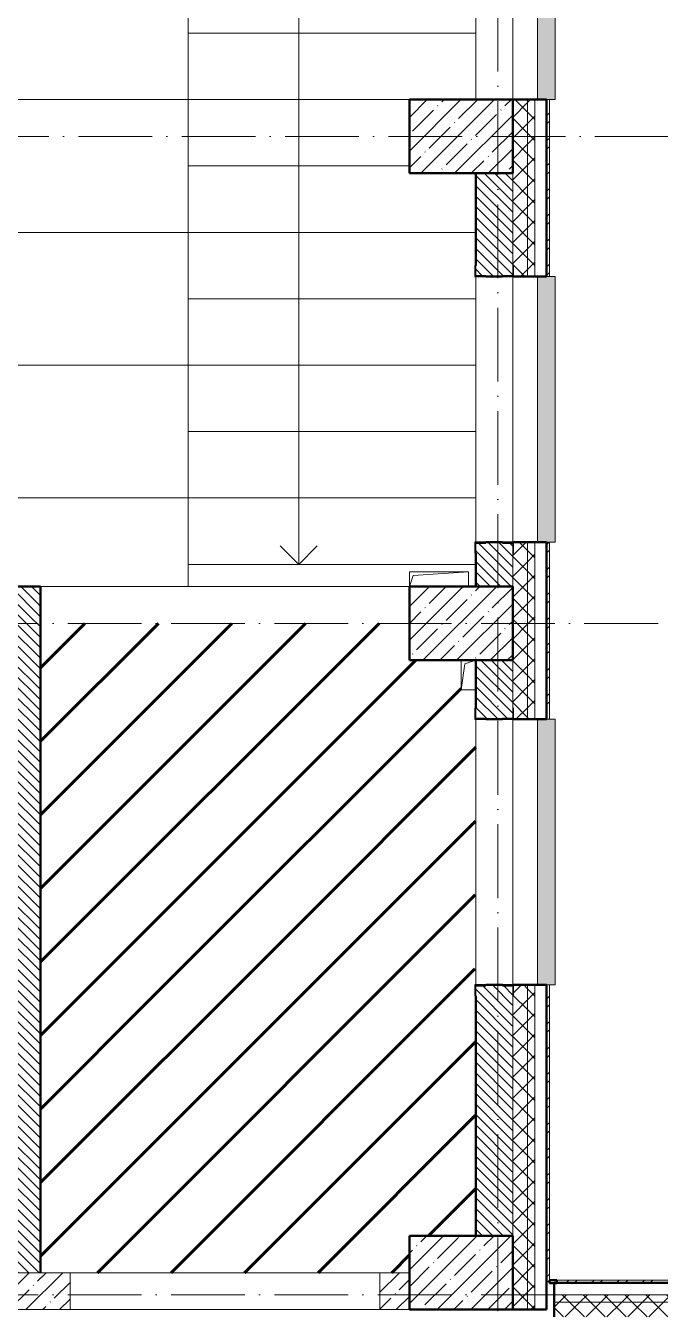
# Model space of a CAD drawing. Header units: millimetres. Extents: x -606178 to 312196, y -19338 to 632709.
# Drawn here: x -244651 to -240351, y 461300 to 470025 of the extents above; entities that cross this region are included whole.
import ezdxf

# ---------------------------------------------------------------- set-up
doc = ezdxf.new("R2010")
doc.units = ezdxf.units.MM
doc.linetypes.add('50_200_ШТРИХ_1Т_ш5_п1_п1_', pattern=[700, 500, -100, 0, -100])
for name, color, linetype, lineweight in [('6.4.1) Окр пт с инж. ПТ2.16', 3, 'Continuous', 60), ('A-FLOR-____-OTLN', 7, 'Continuous', 9), ('A-GENM-____-MCUT', 7, 'Continuous', 25), ('A-GENM-____-OTLN', 7, 'Continuous', 9), ('A-GENM-____-OTLN-1', 7, 'Continuous', 25), ('A-GLAZ-____-OTLN', 7, 'Continuous', 9), ('A-WALL-____-MCUT-1', 7, 'Continuous', 9), ('A-WALL-____-MCUT-2', 7, 'Continuous', 50), ('A-WALL-____-MCUT-3', 7, 'Continuous', 9), ('A-WALL-____-OTLN', 7, 'Continuous', 9), ('A-WALL-____-PATT-1', 7, 'Continuous', 9), ('A-WALL-FNSH-MCUT-1', 7, 'Continuous', 9), ('S-COLS-____-MCUT', 7, 'Continuous', 50), ('S-COLS-____-OTLN', 7, 'Continuous', 9), ('S-GRID-____-OTLN-1', 7, '50_200_ШТРИХ_1Т_ш5_п1_п1_', 9), ('S-STRS-____-OTLN-1', 7, 'Continuous', 9)]:
    doc.layers.add(name, color=color, linetype=linetype, lineweight=lineweight)
doc.layers.add('A-GLAZ-____-OTLN-1', color=7, linetype='Continuous', lineweight=9, true_color=0xc0c0c0)
pattern_1 = [(135, (-264901.3, 451794.26), (-35.35534, -35.35534), [])]
pattern_2 = [(45, (-264901.3, 451794.26), (-70.71068, 70.71068), []), (135, (-264901.3, 451794.26), (-70.71068, -70.71068), [])]
pattern_3 = [(45, (-264901.3, 451794.26), (-85.53659, 85.53659), []), (45, (-264844.28, 451794.26), (-85.53659, 85.53659), [])]

# ---------------------------------------------------------------- blocks, each defined once
blk = doc.blocks.new('BSC_Колонна _Прямоугольная - 500х700-V104-АР1_План отверстий 2 этажа в осях 1-64_А-ГГ')
at = {"layer": 'S-COLS-____-OTLN'}
h = blk.add_hatch(dxfattribs=at)
h.set_pattern_fill('FP_133', color=256, style=0, pattern_type=2)
h.set_pattern_definition([(315, (-9781.04, 23200), (114.0493, 114.0493), []), (315, (-9781.04, 23085.95), (114.0493, 114.0493), [201.613, -40.323, 3.353, -36.97])])
h.paths.add_polyline_path([(-250, 350), (-250, -350), (250, -350), (250, 350)], flags=0)
at = {"layer": 'S-COLS-____-MCUT'}
for p, q in [((250, 350), (-250, 350)), ((-250, 350), (-250, -350)), ((250, -350), (250, 350)), ((-250, -350), (250, -350))]:
    blk.add_line(p, q, dxfattribs=at)
blk = doc.blocks.new('BSC_Колонна _Прямоугольная - 500х700-V106-АР1_План отверстий 2 этажа в осях 1-64_А-ГГ')
at = {"layer": 'S-COLS-____-OTLN'}
h = blk.add_hatch(dxfattribs=at)
h.set_pattern_fill('FP_135', color=256, style=0, pattern_type=2)
h.set_pattern_definition([(315, (-17481.04, 23200), (114.04925, 114.04925), []), (315, (-17481.04, 23085.95), (114.04925, 114.04925), [201.613, -40.323, 3.353, -36.97])])
h.paths.add_polyline_path([(-250, 350), (-250, -350), (250, -350), (250, 350)], flags=0)
at = {"layer": 'S-COLS-____-MCUT'}
for p, q in [((250, 350), (-250, 350)), ((-250, 350), (-250, -350)), ((250, -350), (250, 350)), ((-250, -350), (250, -350))]:
    blk.add_line(p, q, dxfattribs=at)
blk = doc.blocks.new('BSC_Колонна _Прямоугольная - 500х700-V111-АР1_План отверстий 2 этажа в осях 1-64_А-ГГ')
at = {"layer": 'S-COLS-____-OTLN'}
h = blk.add_hatch(dxfattribs=at)
h.set_pattern_fill('FP_140', color=256, style=0, pattern_type=2)
h.set_pattern_definition([(315, (-14181.04, 23200), (114.04925, 114.04925), []), (315, (-14181.04, 23085.95), (114.04925, 114.04925), [201.613, -40.323, 3.353, -36.97])])
h.paths.add_polyline_path([(-250, 350), (-250, -350), (250, -350), (250, 350)], flags=0)
at = {"layer": 'S-COLS-____-MCUT'}
for p, q in [((250, 350), (-250, 350)), ((-250, 350), (-250, -350)), ((250, -350), (250, 350)), ((-250, -350), (250, -350))]:
    blk.add_line(p, q, dxfattribs=at)
blk = doc.blocks.new('Фахверк_СКБ_Уголок - 250_2700-27497298-АР1_План отверстий 2 этажа в осях 1-64_А-ГГ')
at = {"layer": 'A-GENM-____-MCUT'}
for p, q in [((200, 181), (125, 181)), ((125, 181), (125, 106)), ((131, 106), (131, 175)), ((131, 175), (200, 175)), ((200, 175), (200, 181)), ((125, 106), (131, 106)), ((131, -6), (125, -6)), ((125, -6), (125, -81)), ((125, -81), (200, -81)), ((131, -75), (131, -6)), ((200, -75), (131, -75)), ((200, -81), (200, -75))]:
    blk.add_line(p, q, dxfattribs=at)
blk = doc.blocks.new('AR_Отверстие прямоугольное _в плите_ - AR_Отверстие прямоугольное _в плите_-30511515-АР1_План отверстий 2 этажа в осях 1-64_А-ГГ')
at = {"layer": 'A-GENM-____-OTLN'}
for p, q in [((-50, 100), (-50, -100)), ((-25, 75), (50, 100)), ((-50, -100), (-25, 75)), ((-50, -100), (50, -100))]:
    blk.add_line(p, q, dxfattribs=at)
blk = doc.blocks.new('AR_Отверстие прямоугольное _в плите_ - AR_Отверстие прямоугольное _в плите_-30511660-АР1_План отверстий 2 этажа в осях 1-64_А-ГГ')
at = {"layer": 'A-GENM-____-OTLN'}
for p, q in [((200, 50), (-200, 50)), ((-200, 50), (-200, -50)), ((-200, -50), (-175, 25)), ((-175, 25), (200, 50)), ((200, -50), (200, 50))]:
    blk.add_line(p, q, dxfattribs=at)
blk = doc.blocks.new('Отлив_СКБ - Отлив витража_120_НВФ-V194-АР1_План отверстий 2 этажа в осях 1-64_А-ГГ')
at = {"layer": 'A-GLAZ-____-OTLN-1'}
for points in [[(1800, -2), (1800, 0), (0, 0), (0, -2), (1544.5, -2)], [(1544.5, -120), (1800, -120), (1800, -2), (0, -2), (0, -120)]]:
    blk.add_hatch(color=256, dxfattribs=at).paths.add_polyline_path(points, flags=0)
at = {"layer": 'A-GLAZ-____-OTLN'}
for p, q in [((0, 0), (1800, 0)), ((1800, -2), (0, -2)), ((0, -120), (0, -83)), ((1800, -83), (1800, -120)), ((0, -120), (1800, -120))]:
    blk.add_line(p, q, dxfattribs=at)
blk = doc.blocks.new('Стены 9 - Стены 4-31627981-АР1_План отверстий 2 этажа в осях 1-64_А-ГГ')
at = {"layer": 'A-WALL-____-MCUT-2'}
for p, q in [((23850, 9731), (23800, 9731)), ((23800, 9731), (23800, 9711)), ((23800, 9711), (23850, 9711)), ((23850, 9711), (23850, 9731))]:
    blk.add_line(p, q, dxfattribs=at)

msp = doc.modelspace()

# ---------------------------------------------------------------- hatches: boundary and pattern name
at = {"layer": '6.4.1) Окр пт с инж. ПТ2.16'}
h = msp.add_hatch(dxfattribs=at)
h.set_pattern_fill('ANSI31', color=256, scale=111)
h.paths.add_polyline_path([(-241601.3011, 465325.3011), (-241607.3011, 465325.3011), (-241607.3011, 465400.3011), (-241604.9934, 465525.3011), (-241701.3011, 465525.3011), (-241701.3011, 465725.3011), (-242051.3011, 465725.3011), (-242051.3011, 465975.3011), (-244551.3011, 465975.3011), (-244551.3011, 463196.4774, 0.084127552), (-241601.3011, 464645.3126)])
h = msp.add_hatch(dxfattribs=at)
h.set_pattern_fill('ANSI31', color=256, scale=111)
h.paths.add_polyline_path([(-241601.3011, 463450.3011), (-241607.3011, 463450.3011), (-241607.3011, 463525.3011), (-241603.5732, 464643.6759, -0.084055876), (-244551.3011, 463196.4774), (-244551.3011, 461575.3011), (-244351.3011, 461575.3011), (-242251.3011, 461575.3011), (-242051.3011, 461575.3011), (-242051.3011, 461825.3011), (-241601.3011, 461825.3011)])
at = {"layer": 'A-WALL-____-PATT-1'}
h = msp.add_hatch(dxfattribs=at)
h.set_pattern_fill('FP_1', color=256, style=0, pattern_type=2)
h.set_pattern_definition(pattern_2)
h.paths.add_polyline_path([(-241201.3011, 461325.3011), (-241201.3011, 463525.3011), (-241251.3011, 463525.3011), (-241251.3011, 461325.3011)], flags=0)
h.paths.add_polyline_path([(-241251.3011, 465325.3011), (-241201.3011, 465325.3011), (-241201.3011, 466525.3011), (-241251.3011, 466525.3011), (-241251.3011, 466290.0716)], flags=0)
h.paths.add_polyline_path([(-241251.3011, 468325.3011), (-241201.3011, 468325.3011), (-241201.3011, 469525.3011), (-241251.3011, 469525.3011)], flags=0)
h.paths.add_polyline_path([(-241201.3011, 471325.3011), (-241201.3011, 472525.3011), (-241251.3011, 472525.3011), (-241251.3011, 471325.3011)], flags=0)
h.paths.add_polyline_path([(-241201.3011, 474325.3011), (-241201.3011, 475525.3011), (-241251.3011, 475525.3011), (-241251.3011, 474325.3011)], flags=0)
h.paths.add_polyline_path([(-241201.3011, 477325.3011), (-241201.3011, 478525.3011), (-241251.3011, 478525.3011), (-241251.3011, 477325.3011)], flags=0)
h.paths.add_polyline_path([(-241201.3011, 480325.3011), (-241201.3011, 481525.3011), (-241251.3011, 481525.3011), (-241251.3011, 480325.3011)], flags=0)
h.paths.add_polyline_path([(-241201.3011, 483325.3011), (-241201.3011, 484525.3011), (-241251.3011, 484525.3011), (-241251.3011, 483325.3011)], flags=0)
h.paths.add_polyline_path([(-241201.3011, 486325.3011), (-241201.3011, 487525.3011), (-241251.3011, 487525.3011), (-241251.3011, 486325.3011)], flags=0)
h.paths.add_polyline_path([(-241201.3011, 489325.3011), (-241201.3011, 490525.3011), (-241251.3011, 490525.3011), (-241251.3011, 489325.3011)], flags=0)
h.paths.add_polyline_path([(-241201.3011, 492325.3011), (-241201.3011, 493575.3011), (-241251.3011, 493575.3011), (-241251.3011, 492325.3011)], flags=0)
h.paths.add_polyline_path([(-241201.3011, 495375.3011), (-241201.3011, 499625.3011), (-241251.3011, 499625.3011), (-241251.3011, 495375.3011)], flags=0)
h = msp.add_hatch(dxfattribs=at)
h.set_pattern_fill('FP_1', color=256, style=0, pattern_type=2)
h.set_pattern_definition(pattern_2)
h.paths.add_polyline_path([(-241251.3011, 461325.3011), (-241251.3011, 463525.3011), (-241345.3011, 463525.3011), (-241345.3011, 463450.3011), (-241351.3011, 463450.3011), (-241351.3011, 461325.3011)], flags=0)
h.paths.add_polyline_path([(-241345.3011, 465325.3011), (-241251.3011, 465325.3011), (-241251.3011, 466525.3011), (-241345.3011, 466525.3011), (-241345.3011, 466450.3011), (-241351.3011, 466450.3011), (-241351.3011, 465400.3011), (-241345.3011, 465400.3011), (-241345.3011, 465331.3011)], flags=0)
h.paths.add_polyline_path([(-241251.3011, 468325.3011), (-241251.3011, 469525.3011), (-241351.3011, 469525.3011), (-241351.3011, 468400.3011), (-241345.3011, 468400.3011), (-241345.3011, 468325.3011)], flags=0)
h.paths.add_polyline_path([(-241251.3011, 471325.3011), (-241251.3011, 472525.3011), (-241345.3011, 472525.3011), (-241345.3011, 472450.3011), (-241351.3011, 472450.3011), (-241351.3011, 471400.3011), (-241345.3011, 471400.3011), (-241345.3011, 471325.3011)], flags=0)
h.paths.add_polyline_path([(-241351.3011, 474325.3011), (-241251.3011, 474325.3011), (-241251.3011, 475525.3011), (-241345.3011, 475525.3011), (-241345.3011, 475450.3011), (-241351.3011, 475450.3011), (-241351.3011, 474825.3011)], flags=0)
h.paths.add_polyline_path([(-241345.3011, 477325.3011), (-241251.3011, 477325.3011), (-241251.3011, 478525.3011), (-241351.3011, 478525.3011), (-241351.3011, 477400.3011), (-241345.3011, 477400.3011), (-241345.3011, 477331.3011)], flags=0)
h.paths.add_polyline_path([(-241251.3011, 480325.3011), (-241251.3011, 481525.3011), (-241345.3011, 481525.3011), (-241345.3011, 481450.3011), (-241351.3011, 481450.3011), (-241351.3011, 480400.3011), (-241345.3011, 480400.3011), (-241345.3011, 480325.3011)], flags=0)
h.paths.add_polyline_path([(-241251.3011, 483325.3011), (-241251.3011, 484525.3011), (-241351.3011, 484525.3011), (-241351.3011, 483400.3011), (-241345.3011, 483400.3011), (-241345.3011, 483325.3011)], flags=0)
h.paths.add_polyline_path([(-241345.3011, 486325.3011), (-241251.3011, 486325.3011), (-241251.3011, 487525.3011), (-241345.3011, 487525.3011), (-241345.3011, 487450.3011), (-241351.3011, 487450.3011), (-241351.3011, 486400.3011), (-241345.3011, 486400.3011), (-241345.3011, 486331.3011)], flags=0)
h.paths.add_polyline_path([(-241345.3011, 489325.3011), (-241251.3011, 489325.3011), (-241251.3011, 490525.3011), (-241351.3011, 490525.3011), (-241351.3011, 489400.3011), (-241345.3011, 489400.3011), (-241345.3011, 489331.3011)], flags=0)
h.paths.add_polyline_path([(-241251.3011, 492325.3011), (-241251.3011, 493575.3011), (-241345.3011, 493575.3011), (-241345.3011, 493500.3011), (-241351.3011, 493500.3011), (-241351.3011, 492400.3011), (-241345.3011, 492400.3011), (-241345.3011, 492325.3011)], flags=0)
h.paths.add_polyline_path([(-241251.3011, 495375.3011), (-241251.3011, 499525.3011), (-241351.3011, 499525.3011), (-241351.3011, 495375.3011)], flags=0)
h = msp.add_hatch(dxfattribs=at)
h.set_pattern_fill('FP_3', color=256, style=0, pattern_type=2)
h.set_pattern_definition(pattern_3)
h.paths.add_polyline_path([(-241101.3011, 461515.3011), (-241101.3011, 463525.3011), (-241121.3011, 463525.3011), (-241121.3011, 461515.3011)], flags=0)
h.paths.add_polyline_path([(-241101.3011, 465325.3011), (-241101.3011, 466525.3011), (-241121.3011, 466525.3011), (-241121.3011, 465325.3011)], flags=0)
h.paths.add_polyline_path([(-241101.3011, 468325.3011), (-241101.3011, 469525.3011), (-241121.3011, 469525.3011), (-241121.3011, 468325.3011)], flags=0)
h.paths.add_polyline_path([(-241101.3011, 471325.3011), (-241101.3011, 472525.3011), (-241121.3011, 472525.3011), (-241121.3011, 471325.3011)], flags=0)
h.paths.add_polyline_path([(-241101.3011, 474325.3011), (-241101.3011, 475525.3011), (-241121.3011, 475525.3011), (-241121.3011, 474325.3011)], flags=0)
h.paths.add_polyline_path([(-241101.3011, 477325.3011), (-241101.3011, 478525.3011), (-241121.3011, 478525.3011), (-241121.3011, 477325.3011)], flags=0)
h.paths.add_polyline_path([(-241101.3011, 480325.3011), (-241101.3011, 481525.3011), (-241121.3011, 481525.3011), (-241121.3011, 480325.3011)], flags=0)
h.paths.add_polyline_path([(-241101.3011, 483325.3011), (-241101.3011, 484525.3011), (-241121.3011, 484525.3011), (-241121.3011, 483325.3011)], flags=0)
h.paths.add_polyline_path([(-241121.3011, 486325.3011), (-241101.3011, 486325.3011), (-241101.3011, 487525.3011), (-241121.3011, 487525.3011), (-241121.3011, 486929.9275)], flags=0)
h.paths.add_polyline_path([(-241101.3011, 489325.3011), (-241101.3011, 490525.3011), (-241121.3011, 490525.3011), (-241121.3011, 489325.3011)], flags=0)
h.paths.add_polyline_path([(-241101.3011, 492325.3011), (-241101.3011, 493345.3011), (-241121.3011, 493345.3011), (-241121.3011, 492325.3011)], flags=0)
h = msp.add_hatch(dxfattribs=at)
h.set_pattern_fill('FP_6', color=256, style=0, pattern_type=2)
h.set_pattern_definition(pattern_1)
h.paths.add_polyline_path([(-241351.3011, 466225.3011), (-241351.3011, 466519.3011), (-241420.3011, 466519.3011), (-241420.3011, 466525.3011), (-241532.3011, 466525.3011), (-241532.3011, 466519.3011), (-241601.3011, 466519.3011), (-241601.3011, 466225.3011)], flags=0)
h.paths.add_polyline_path([(-241420.3011, 468325.3011), (-241420.3011, 468331.3011), (-241351.3011, 468331.3011), (-241351.3011, 469025.3011), (-241601.3011, 469025.3011), (-241601.3011, 468331.3011), (-241532.3011, 468331.3011), (-241532.3011, 468325.3011)], flags=0)
h = msp.add_hatch(dxfattribs=at)
h.set_pattern_fill('FP_6', color=256, style=0, pattern_type=2)
h.set_pattern_definition(pattern_1)
h.paths.add_polyline_path([(-244551.3011, 466025.3011), (-244551.3011, 466225.3011), (-245245.3011, 466225.3011), (-245245.3011, 466156.3011), (-245251.3011, 466156.3011), (-245251.3011, 466094.3011), (-245245.3011, 466094.3011), (-245245.3011, 466025.3011), (-244751.3011, 466025.3011)], flags=0)
h.paths.add_polyline_path([(-249007.8121, 466025.3011), (-248257.3011, 466025.8466), (-248257.3011, 466094.3011), (-248251.3011, 466094.3011), (-248251.3011, 466156.3011), (-248257.3011, 466156.3011), (-248257.3011, 466225.3011), (-250451.3011, 466225.3011), (-250451.3011, 466025.3011)], flags=0)
h = msp.add_hatch(dxfattribs=at)
h.set_pattern_fill('FP_6', color=256, style=0, pattern_type=2)
h.set_pattern_definition(pattern_1)
h.paths.add_polyline_path([(-244551.3011, 461575.3011), (-244551.3011, 466025.3011), (-244751.3011, 466025.3011), (-244751.3011, 461575.3011)], flags=0)
h = msp.add_hatch(dxfattribs=at)
h.set_pattern_fill('FP_6', color=256, style=0, pattern_type=2)
h.set_pattern_definition(pattern_1)
h.paths.add_polyline_path([(-241601.3011, 461825.3011), (-241351.3011, 461825.3011), (-241352.1834, 463519.3011), (-241420.3011, 463519.3011), (-241420.3011, 463525.3011), (-241532.3011, 463525.3011), (-241532.3011, 463519.3011), (-241601.3011, 463519.3011), (-241601.3011, 462850.0957)], flags=0)
h.paths.add_polyline_path([(-241420.3011, 465325.3011), (-241420.3011, 465331.3011), (-241351.3011, 465331.3011), (-241351.3011, 465725.3011), (-241601.3011, 465725.3011), (-241601.3011, 465331.3011), (-241532.3011, 465331.3011), (-241532.3011, 465325.3011)], flags=0)
h = msp.add_hatch(dxfattribs=at)
h.set_pattern_fill('FP_25', color=256, style=0, pattern_type=2)
h.set_pattern_definition([(45, (-264901.3, 451794.26), (-114.0493, 114.0493), []), (45, (-264787.25, 451794.26), (-114.0493, 114.0493), [201.612, -40.322, 3.353, -36.97])])
h.paths.add_polyline_path([(-242051.3011, 461325.3011), (-242051.3011, 461575.3011), (-242251.3011, 461575.3011), (-242251.3011, 461325.3011)], flags=0)
h.paths.add_polyline_path([(-244351.3011, 461325.3011), (-244351.3011, 461575.3011), (-252001.3011, 461575.3011), (-252001.3011, 461325.3011), (-247240.3478, 461325.3011)], flags=0)
h.paths.add_polyline_path([(-254310.2049, 461325.3011), (-254101.3011, 461325.3011), (-254101.3011, 461575.3011), (-254801.3011, 461575.3011), (-254801.3011, 461325.3011)], flags=0)
h = msp.add_hatch(dxfattribs=at)
h.set_pattern_fill('FP_3', color=256, style=0, pattern_type=2)
h.set_pattern_definition(pattern_3)
h.paths.add_polyline_path([(-226586.3011, 461505.3011), (-226586.3011, 461525.3011), (-227101.3011, 461525.3011), (-227101.3011, 461505.3011)], flags=0)
h.paths.add_polyline_path([(-228901.3011, 461505.3011), (-228901.3011, 461525.3011), (-230101.3011, 461525.3011), (-230101.3011, 461505.3011), (-229565.7049, 461505.3011)], flags=0)
h.paths.add_polyline_path([(-237901.3011, 461505.3011), (-237901.3011, 461525.3011), (-241051.3011, 461525.3011), (-241051.3011, 461505.3011), (-240170.4906, 461505.3011)], flags=0)
h = msp.add_hatch(dxfattribs=at)
h.set_pattern_fill('FP_1', color=256, style=0, pattern_type=2)
h.set_pattern_definition(pattern_2)
h.paths.add_polyline_path([(-190551.3011, 461375.3011), (-190551.3011, 461425.3011), (-196901.3011, 461425.3011), (-196901.3011, 461375.3011), (-190681.4906, 461375.3011)], flags=0)
h.paths.add_polyline_path([(-199518.812, 461375.3011), (-198701.3011, 461375.3011), (-198701.3011, 461425.3011), (-199901.3011, 461425.3011), (-199901.3011, 461375.3011)], flags=0)
h.paths.add_polyline_path([(-201701.3011, 461375.3011), (-201701.3011, 461425.3011), (-202901.3011, 461425.3011), (-202901.3011, 461375.3011), (-202170.0085, 461375.3011)], flags=0)
h.paths.add_polyline_path([(-204701.3011, 461375.3011), (-204701.3011, 461425.3011), (-205901.3011, 461425.3011), (-205901.3011, 461375.3011), (-204821.2049, 461375.3011)], flags=0)
h.paths.add_polyline_path([(-207701.3011, 461375.3011), (-207701.3011, 461425.3011), (-208901.3011, 461425.3011), (-208901.3011, 461375.3011), (-208356.1335, 461375.3011)], flags=0)
h.paths.add_polyline_path([(-211901.3011, 461375.3011), (-210701.3011, 461375.3011), (-210701.3011, 461425.3011), (-211901.3011, 461425.3011)], flags=0)
h.paths.add_polyline_path([(-214901.3011, 461375.3011), (-213701.3011, 461375.3011), (-213701.3011, 461425.3011), (-214901.3011, 461425.3011)], flags=0)
h.paths.add_polyline_path([(-217193.4549, 461375.3011), (-216701.3011, 461375.3011), (-216701.3011, 461425.3011), (-217901.3011, 461425.3011), (-217901.3011, 461375.3011)], flags=0)
h.paths.add_polyline_path([(-219701.3011, 461375.3011), (-219701.3011, 461425.3011), (-220901.3011, 461425.3011), (-220901.3011, 461375.3011), (-220728.3835, 461375.3011)], flags=0)
h.paths.add_polyline_path([(-222701.3011, 461375.3011), (-222701.3011, 461425.3011), (-223901.3011, 461425.3011), (-223901.3011, 461375.3011), (-223379.5799, 461375.3011)], flags=0)
h.paths.add_polyline_path([(-227101.3011, 461375.3011), (-225701.3011, 461375.3011), (-225701.3011, 461425.3011), (-227101.3011, 461425.3011)], flags=0)
h.paths.add_polyline_path([(-228901.3011, 461375.3011), (-228901.3011, 461425.3011), (-230101.3011, 461425.3011), (-230101.3011, 461375.3011), (-229565.7049, 461375.3011)], flags=0)
h.paths.add_polyline_path([(-237901.3011, 461375.3011), (-237901.3011, 461425.3011), (-241071.3011, 461425.3011), (-241071.3011, 461375.3011), (-240170.4906, 461375.3011)], flags=0)
h = msp.add_hatch(dxfattribs=at)
h.set_pattern_fill('FP_1', color=256, style=0, pattern_type=2)
h.set_pattern_definition(pattern_2)
h.paths.add_polyline_path([(-190551.3011, 461275.3011), (-190551.3011, 461375.3011), (-196901.3011, 461375.3011), (-196901.3011, 461281.3011), (-196826.3011, 461281.3011), (-196826.3011, 461275.3011), (-190681.4906, 461275.3011)], flags=0)
h.paths.add_polyline_path([(-199518.812, 461275.3011), (-198776.3011, 461275.3011), (-198776.3011, 461281.3011), (-198701.3011, 461281.3011), (-198701.3011, 461375.3011), (-199901.3011, 461375.3011), (-199901.3011, 461281.3011), (-199826.3011, 461281.3011), (-199826.3011, 461275.3011)], flags=0)
h.paths.add_polyline_path([(-201776.3011, 461275.3011), (-201776.3011, 461281.3011), (-201701.3011, 461281.3011), (-201701.3011, 461375.3011), (-202901.3011, 461375.3011), (-202901.3011, 461281.3011), (-202826.3011, 461281.3011), (-202826.3011, 461275.3011), (-202051.3011, 461275.3011)], flags=0)
h.paths.add_polyline_path([(-205551.3011, 461275.3011), (-204776.3011, 461275.3011), (-204776.3011, 461281.3011), (-204701.3011, 461281.3011), (-204701.3011, 461375.3011), (-205901.3011, 461375.3011), (-205901.3011, 461281.3011), (-205826.3011, 461281.3011), (-205826.3011, 461275.3011), (-205704.937, 461275.3011)], flags=0)
h.paths.add_polyline_path([(-208356.1335, 461275.3011), (-207776.3011, 461275.3011), (-207776.3011, 461281.3011), (-207701.3011, 461281.3011), (-207701.3011, 461375.3011), (-208901.3011, 461375.3011), (-208901.3011, 461281.3011), (-208826.3011, 461281.3011), (-208826.3011, 461275.3011)], flags=0)
h.paths.add_polyline_path([(-211051.3011, 461275.3011), (-210776.3011, 461275.3011), (-210776.3011, 461281.3011), (-210701.3011, 461281.3011), (-210701.3011, 461375.3011), (-211901.3011, 461375.3011), (-211901.3011, 461281.3011), (-211826.3011, 461281.3011), (-211826.3011, 461275.3011), (-211551.3011, 461275.3011)], flags=0)
h.paths.add_polyline_path([(-214051.3011, 461275.3011), (-213776.3011, 461275.3011), (-213776.3011, 461281.3011), (-213701.3011, 461281.3011), (-213701.3011, 461375.3011), (-214901.3011, 461375.3011), (-214901.3011, 461281.3011), (-214826.3011, 461281.3011), (-214826.3011, 461275.3011), (-214542.2585, 461275.3011)], flags=0)
h.paths.add_polyline_path([(-216776.3011, 461275.3011), (-216776.3011, 461281.3011), (-216701.3011, 461281.3011), (-216701.3011, 461375.3011), (-217901.3011, 461375.3011), (-217901.3011, 461281.3011), (-217826.3011, 461281.3011), (-217826.3011, 461275.3011), (-217193.4549, 461275.3011)], flags=0)
h.paths.add_polyline_path([(-219776.3011, 461275.3011), (-219776.3011, 461281.3011), (-219701.3011, 461281.3011), (-219701.3011, 461375.3011), (-220901.3011, 461375.3011), (-220901.3011, 461281.3011), (-220826.3011, 461281.3011), (-220826.3011, 461275.3011), (-220051.3011, 461275.3011)], flags=0)
h.paths.add_polyline_path([(-223826.3011, 461275.3011), (-222776.3011, 461275.3011), (-222776.3011, 461281.3011), (-222701.3011, 461281.3011), (-222701.3011, 461375.3011), (-223901.3011, 461375.3011), (-223901.3011, 461281.3011), (-223826.3011, 461281.3011)], flags=0)
h.paths.add_polyline_path([(-226051.3011, 461275.3011), (-225776.3011, 461275.3011), (-225776.3011, 461281.3011), (-225701.3011, 461281.3011), (-225701.3011, 461375.3011), (-227101.3011, 461375.3011), (-227101.3011, 461275.3011), (-226601.3011, 461275.3011)], flags=0)
h.paths.add_polyline_path([(-229565.7049, 461275.3011), (-228976.3011, 461275.3011), (-228976.3011, 461281.3011), (-228901.3011, 461281.3011), (-228901.3011, 461375.3011), (-230101.3011, 461375.3011), (-230101.3011, 461275.3011), (-229601.3011, 461275.3011)], flags=0)
h.paths.add_polyline_path([(-237976.3011, 461275.3011), (-237976.3011, 461281.3011), (-237901.3011, 461281.3011), (-237901.3011, 461375.3011), (-241071.3011, 461375.3011), (-241071.3011, 461275.3011), (-238601.3011, 461275.3011)], flags=0)

# ---------------------------------------------------------------- linework, layer by layer
at = {"layer": 'A-FLOR-____-OTLN'}
msp.add_line((-242051.3011, 466225.3011), (-243551.3011, 466225.3011), dxfattribs=at)
at = {"layer": 'A-WALL-____-MCUT-1'}
for p, q in [((-244351.3011, 461575.3011), (-248201.3011, 461575.3011)), ((-244351.3011, 461325.3011), (-244351.3011, 461575.3011)), ((-242051.3011, 461575.3011), (-242251.3011, 461575.3011)), ((-242251.3011, 461575.3011), (-242251.3011, 461325.3011)), ((-252001.3011, 461325.3011), (-244351.3011, 461325.3011)), ((-242251.3011, 461325.3011), (-242051.3011, 461325.3011))]:
    msp.add_line(p, q, dxfattribs=at)
at = {"layer": 'A-WALL-____-MCUT-2'}
for p, q in [((-241121.3011, 469525.3011), (-241351.3011, 469525.3011)), ((-241121.3011, 468325.3011), (-241121.3011, 469525.3011)), ((-241601.3011, 469025.3011), (-241601.3011, 468400.3011)), ((-241532.3011, 468325.3011), (-241420.3011, 468325.3011)), ((-241345.3011, 468325.3011), (-241121.3011, 468325.3011)), ((-241601.3011, 466450.3011), (-241601.3011, 466225.3011)), ((-241420.3011, 466525.3011), (-241532.3011, 466525.3011)), ((-241121.3011, 466525.3011), (-241345.3011, 466525.3011)), ((-241121.3011, 465325.3011), (-241121.3011, 466525.3011)), ((-244551.3011, 466225.3011), (-245176.3011, 466225.3011)), ((-244551.3011, 461575.3011), (-244551.3011, 466225.3011)), ((-241601.3011, 465725.3011), (-241601.3011, 465400.3011)), ((-241532.3011, 465325.3011), (-241420.3011, 465325.3011)), ((-241345.3011, 465325.3011), (-241121.3011, 465325.3011)), ((-241420.3011, 463525.3011), (-241532.3011, 463525.3011)), ((-241121.3011, 463525.3011), (-241345.3011, 463525.3011)), ((-241121.3011, 461325.3011), (-241121.3011, 463525.3011)), ((-241601.3011, 463450.3011), (-241601.3011, 461825.3011)), ((-237901.3011, 461505.3011), (-241071.3011, 461505.3011)), ((-241071.3011, 461505.3011), (-241071.3011, 461275.3011)), ((-241351.3011, 461325.3011), (-241121.3011, 461325.3011))]:
    msp.add_line(p, q, dxfattribs=at)
at = {"layer": 'A-WALL-____-MCUT-3'}
for p, q in [((-241251.3011, 468325.3011), (-241251.3011, 469525.3011)), ((-241201.3011, 468325.3011), (-241201.3011, 469525.3011)), ((-241351.3011, 469025.3011), (-241351.3011, 468400.3011)), ((-241351.3011, 466450.3011), (-241351.3011, 466225.3011)), ((-241251.3011, 465325.3011), (-241251.3011, 466525.3011)), ((-241201.3011, 465325.3011), (-241201.3011, 466525.3011)), ((-241351.3011, 465725.3011), (-241351.3011, 465400.3011)), ((-241251.3011, 461325.3011), (-241251.3011, 463525.3011)), ((-241201.3011, 461325.3011), (-241201.3011, 463525.3011)), ((-241351.3011, 463450.3011), (-241351.3011, 461825.3011)), ((-237901.3011, 461425.3011), (-241071.3011, 461425.3011)), ((-237901.3011, 461375.3011), (-241071.3011, 461375.3011))]:
    msp.add_line(p, q, dxfattribs=at)
at = {"layer": 'A-WALL-____-OTLN'}
for p, q in [((-241601.3011, 469525.3011), (-241601.3011, 471325.3011)), ((-241351.3011, 469525.3011), (-241351.3011, 471325.3011)), ((-241601.3011, 466525.3011), (-241601.3011, 468325.3011)), ((-241351.3011, 466525.3011), (-241351.3011, 468325.3011)), ((-241351.3011, 468325.3011), (-241351.3011, 466525.3011)), ((-241601.3011, 463525.3011), (-241601.3011, 465325.3011)), ((-241351.3011, 465325.3011), (-241351.3011, 463525.3011)), ((-244351.3011, 461575.3011), (-242251.3011, 461575.3011)), ((-242251.3011, 461325.3011), (-244351.3011, 461325.3011))]:
    msp.add_line(p, q, dxfattribs=at)
at = {"layer": 'A-WALL-FNSH-MCUT-1'}
for p, q in [((-241101.3011, 469525.3011), (-241121.3011, 469525.3011)), ((-241101.3011, 468325.3011), (-241101.3011, 469525.3011)), ((-241121.3011, 468325.3011), (-241101.3011, 468325.3011)), ((-241101.3011, 466525.3011), (-241121.3011, 466525.3011)), ((-241101.3011, 465325.3011), (-241101.3011, 466525.3011)), ((-241121.3011, 465325.3011), (-241101.3011, 465325.3011)), ((-241101.3011, 463525.3011), (-241121.3011, 463525.3011)), ((-241101.3011, 461515.3011), (-241101.3011, 463525.3011)), ((-241121.3011, 461515.3011), (-241101.3011, 461515.3011)), ((-237901.3011, 461525.3011), (-241051.3011, 461525.3011)), ((-241051.3011, 461525.3011), (-241051.3011, 461505.3011))]:
    msp.add_line(p, q, dxfattribs=at)
at = {"layer": 'S-GRID-____-OTLN-1'}
for p, q in [((-241451.3011, 447311.6528), (-241451.3011, 501675.2188)), ((-238193.5619, 469275.3011), (-269570.0713, 469275.3011)), ((-269570.0713, 465975.3011), (-238193.5619, 465975.3011)), ((-269570.0713, 461425.3011), (-241030.7004, 461425.3011))]:
    msp.add_line(p, q, dxfattribs=at)
at = {"layer": 'S-STRS-____-OTLN-1'}
for p, q in [((-243551.3011, 470425.3011), (-243551.3011, 469525.3011)), ((-242801.3011, 470425.3011), (-242801.3011, 469975.3011)), ((-243551.3011, 469975.3011), (-243551.3011, 469525.3011)), ((-241601.3011, 469975.3011), (-243551.3011, 469975.3011)), ((-241601.3011, 469975.3011), (-243551.3011, 469975.3011)), ((-242801.3011, 469975.3011), (-242801.3011, 469525.3011)), ((-243551.3011, 469525.3011), (-250451.3011, 469525.3011)), ((-243551.3011, 469525.3011), (-250451.3011, 469525.3011)), ((-242051.3011, 469525.3011), (-243551.3011, 469525.3011)), ((-242051.3011, 469525.3011), (-243551.3011, 469525.3011)), ((-243551.3011, 469525.3011), (-243551.3011, 468625.3011)), ((-242801.3011, 469525.3011), (-242801.3011, 469075.3011)), ((-243551.3011, 469075.3011), (-243551.3011, 468625.3011)), ((-242051.3011, 469075.3011), (-243551.3011, 469075.3011)), ((-242051.3011, 469075.3011), (-243551.3011, 469075.3011)), ((-242801.3011, 469075.3011), (-242801.3011, 468625.3011)), ((-243551.3011, 468625.3011), (-251151.3011, 468625.3011)), ((-243551.3011, 468625.3011), (-251151.3011, 468625.3011)), ((-241601.3011, 468625.3011), (-243551.3011, 468625.3011)), ((-241601.3011, 468625.3011), (-243551.3011, 468625.3011)), ((-243551.3011, 468625.3011), (-243551.3011, 467725.3011)), ((-242801.3011, 468625.3011), (-242801.3011, 468175.3011)), ((-243551.3011, 468175.3011), (-243551.3011, 467725.3011)), ((-241601.3011, 468175.3011), (-243551.3011, 468175.3011)), ((-241601.3011, 468175.3011), (-243551.3011, 468175.3011)), ((-242801.3011, 468175.3011), (-242801.3011, 467725.3011)), ((-243551.3011, 467725.3011), (-251151.3011, 467725.3011)), ((-243551.3011, 467725.3011), (-251151.3011, 467725.3011)), ((-241601.3011, 467725.3011), (-243551.3011, 467725.3011)), ((-241601.3011, 467725.3011), (-243551.3011, 467725.3011)), ((-243551.3011, 467725.3011), (-243551.3011, 466825.3011)), ((-242801.3011, 467725.3011), (-242801.3011, 467275.3011)), ((-243551.3011, 467275.3011), (-243551.3011, 466825.3011)), ((-241601.3011, 467275.3011), (-243551.3011, 467275.3011)), ((-241601.3011, 467275.3011), (-243551.3011, 467275.3011)), ((-242801.3011, 467275.3011), (-242801.3011, 466825.3011)), ((-243551.3011, 466825.3011), (-251151.3011, 466825.3011)), ((-243551.3011, 466825.3011), (-251151.3011, 466825.3011)), ((-241601.3011, 466825.3011), (-243551.3011, 466825.3011)), ((-241601.3011, 466825.3011), (-243551.3011, 466825.3011)), ((-243551.3011, 466825.3011), (-243551.3011, 466225.3011)), ((-242801.3011, 466825.3011), (-242801.3011, 466375.3011)), ((-242801.3011, 466375.3011), (-242926.3011, 466500.3011)), ((-242801.3011, 466375.3011), (-242676.3011, 466500.3011)), ((-241601.3011, 466375.3011), (-243551.3011, 466375.3011)), ((-243551.3011, 466225.3011), (-244551.3011, 466225.3011))]:
    msp.add_line(p, q, dxfattribs=at)

# ---------------------------------------------------------------- block references
at = {"layer": 'A-GENM-____-OTLN'}
for name, p in [('AR_Отверстие прямоугольное _в плите_ - AR_Отверстие прямоугольное _в плите_-30511660-АР1_План отверстий 2 этажа в осях 1-64_А-ГГ', (-241851.3011, 466275.3011)), ('AR_Отверстие прямоугольное _в плите_ - AR_Отверстие прямоугольное _в плите_-30511515-АР1_План отверстий 2 этажа в осях 1-64_А-ГГ', (-241651.3011, 465625.3011))]:
    msp.add_blockref(name, p, dxfattribs=at)
at = {"layer": 'A-GENM-____-OTLN-1'}
for p, rotation in [((-241426.3011, 468200.3011), 89.99999999999991), ((-241526.3011, 466650.3011), 269.9999999999999), ((-241426.3011, 465200.3011), 89.99999999999991), ((-241526.3011, 463650.3011), 269.9999999999999)]:
    msp.add_blockref('Фахверк_СКБ_Уголок - 250_2700-27497298-АР1_План отверстий 2 этажа в осях 1-64_А-ГГ', p, dxfattribs=dict(at, rotation=rotation))
at = {"layer": 'A-GLAZ-____-OTLN', "rotation": 90}
for p in [(-241184.3011, 469525.3011), (-241184.3011, 466525.3011), (-241184.3011, 463525.3011)]:
    msp.add_blockref('Отлив_СКБ - Отлив витража_120_НВФ-V194-АР1_План отверстий 2 этажа в осях 1-64_А-ГГ', p, dxfattribs=at)
at = {"layer": 'A-WALL-____-OTLN'}
msp.add_blockref('Стены 9 - Стены 4-31627981-АР1_План отверстий 2 этажа в осях 1-64_А-ГГ', (-264901.3011, 451794.2592), dxfattribs=at)
at = {"layer": 'S-COLS-____-OTLN', "rotation": 89.9999999999999}
for name, p in [('BSC_Колонна _Прямоугольная - 500х700-V106-АР1_План отверстий 2 этажа в осях 1-64_А-ГГ', (-241701.3011, 469275.3011)), ('BSC_Колонна _Прямоугольная - 500х700-V111-АР1_План отверстий 2 этажа в осях 1-64_А-ГГ', (-241701.3011, 465975.3011)), ('BSC_Колонна _Прямоугольная - 500х700-V104-АР1_План отверстий 2 этажа в осях 1-64_А-ГГ', (-241701.3011, 461575.3011))]:
    msp.add_blockref(name, p, dxfattribs=at)

doc.saveas('drawing.dxf')
